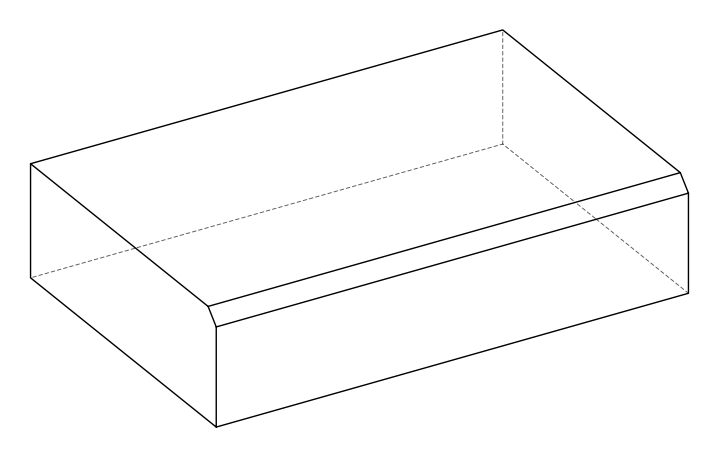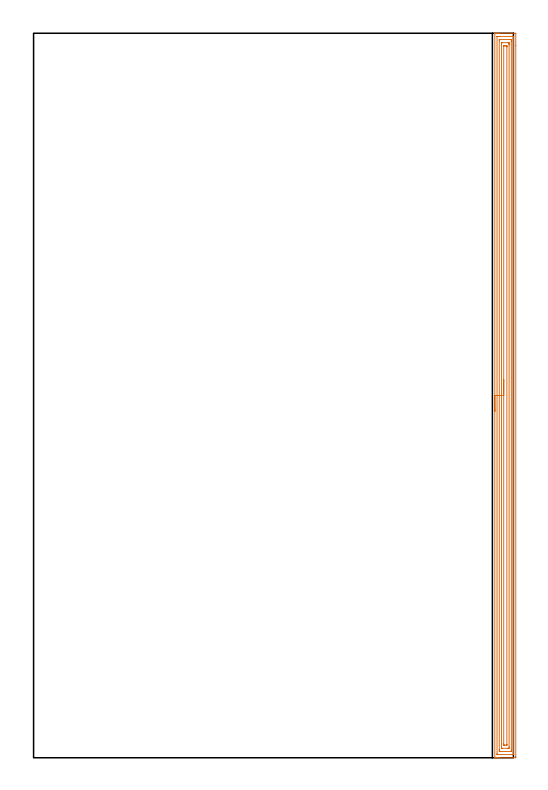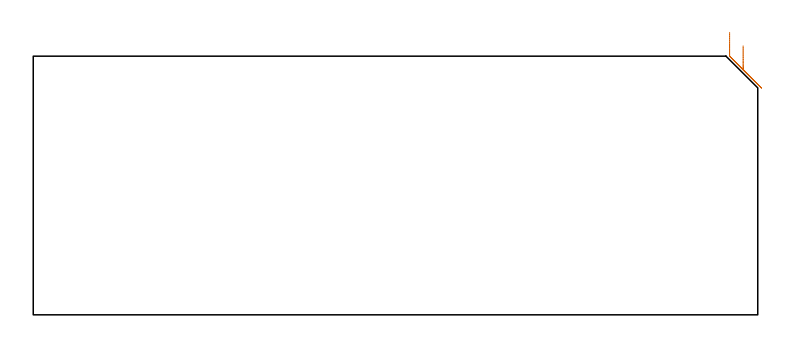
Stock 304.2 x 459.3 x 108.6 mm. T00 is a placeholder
(PLAN: 1 operations, 0 tool changes, 18.6 min)
(1 AREA_MILL | FG_CHAMFER_SURFACE | UGT0205_001 | 18.64 min | 40614 mm3)
(TOOL UGT0205_001 | Chamfer Mill 20 x 3 x 45 deg. | D20 FL50 Z2)
(OP 1 AREA_MILL)
G17 G21 G94 G90
T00 M6
G54
G17 G0 G90 X292.4 Y219.65 S1061 M3
G43 Z118.6 H0
G94 G1 Y219.688 Z117.728 F250.
Y219.802 Z116.863
Y219.991 Z116.012
Y220.253 Z115.18
Y220.587 Z114.374
Y220.99 Z113.6
Y221.458 Z112.864
Y221.99 Z112.172
Y222.579 Z111.529
Y223.222 Z110.939
Y223.914 Z110.408
Y224.65 Z109.94
Y225.424 Z109.537
Y226.23 Z109.203
Y227.062 Z108.941
Y227.913 Z108.752
Y228.778 Z108.638
Y229.65 Z108.6
Y459.134
X292.403 Y459.292 Z108.588
X292.41 Y459.294 Z108.581
X292.749 Y459.3 Z108.251
X293.098 Z107.902
X293.753 Z107.242
X294.964 Z106.033
X295.519 Z105.475
X305.23 Z95.768
X305.509 Y459.298 Z95.488
X305.692 Y459.29 Z95.306
X305.699 Y459.106 Z95.299
X305.7 Y451.53 Z95.3
Y0.612
X305.696 Y0.191 Z95.302
X305.692 Y0.01 Z95.306
X305.507 Y0. Z95.49
X295.519 Z105.475
X294.964 Z106.033
X294.636 Z106.36
X294.081 Z106.915
X293.753 Z107.242
X293.098 Z107.902
X292.749 Z108.25
X292.411 Z108.58
X292.403 Y0.007 Z108.588
X292.4 Y0.166 Z108.6
Y229.65
X293.814 Z107.186
X293.815 Y457.11 Z107.185
X293.816 Y457.213 Z107.184
X293.819 Y457.264 Z107.181
X293.82 Y457.283 Z107.18
X293.85 Y457.29 Z107.15
X294.245 Y457.298 Z106.755
X294.636 Y457.299 Z106.364
X295.125 Y457.3 Z105.875
X303.464 Y457.299 Z97.536
X303.956 Y457.297 Z97.044
X304.177 Y457.29 Z96.823
X304.279 Y457.281 Z96.721
X304.285 Y456.965 Z96.715
Y456.902
Y2.19
X304.284 Y2.086 Z96.716
X304.282 Y2.035 Z96.718
X304.28 Y2.017 Z96.72
X304.25 Y2.01 Z96.75
X303.855 Y2.002 Z97.145
X303.464 Y2.001 Z97.536
X302.975 Y2. Z98.025
X294.636 Y2.001 Z106.364
X294.144 Y2.003 Z106.856
X293.923 Y2.01 Z107.077
X293.821 Y2.019 Z107.179
X293.815 Y2.335 Z107.185
Y2.398
X293.814 Y229.65 Z107.186
X295.228 Z105.772
X295.229 Y454.517 Z105.771
X295.231 Y455.116 Z105.769
X295.233 Y455.262 Z105.767
X295.235 Y455.29 Z105.765
X295.277 Y455.294 Z105.723
X295.338 Y455.299 Z105.662
X302.4 Y455.3 Z98.6
X302.581 Y455.297 Z98.419
X302.763 Y455.29 Z98.237
X302.865 Y455.283 Z98.135
X302.868 Y455.214 Z98.132
X302.87 Y455.116 Z98.13
X302.871 Y454.823 Z98.129
X302.872 Y454.223 Z98.128
X302.871 Y4.783 Z98.129
X302.869 Y4.184 Z98.131
X302.867 Y4.038 Z98.133
X302.865 Y4.01 Z98.135
X302.823 Y4.005 Z98.177
X302.762 Y4.001 Z98.238
X295.7 Y4. Z105.3
X295.519 Y4.003 Z105.481
X295.337 Y4.01 Z105.663
X295.235 Y4.017 Z105.765
X295.232 Y4.086 Z105.768
X295.23 Y4.184 Z105.77
X295.229 Y4.477 Z105.771
X295.228 Y5.077 Z105.772
Y229.65
X296.643 Z104.357
X296.644 Y452.437 Z104.356
X296.648 Y453.081 Z104.352
X296.652 Y453.29 Z104.348
X297.314 Y453.3 Z103.686
X300.846 Z100.154
X301.248 Y453.294 Z99.752
X301.442 Y453.29 Z99.558
X301.45 Y453.18 Z99.55
X301.456 Y452.683 Z99.544
X301.457 Y452.437 Z99.543
Y451.788
Y6.863
X301.452 Y6.219 Z99.548
X301.448 Y6.01 Z99.552
X300.786 Y6. Z100.214
X297.254 Z103.746
X296.852 Y6.006 Z104.148
X296.658 Y6.01 Z104.342
X296.65 Y6.12 Z104.35
X296.644 Y6.617 Z104.356
X296.643 Y8.649 Z104.357
Y229.65
X298.057 Z102.943
Y450.875
X298.059 Y451.098 Z102.941
X298.062 Y451.246 Z102.938
X298.064 Y451.292 Z102.936
X298.068 Y451.294 Z102.932
X298.087 Y451.297 Z102.913
X298.167 Y451.299 Z102.833
X299.292 Y451.3 Z101.708
X299.933 Y451.296 Z101.067
X300.023 Y451.293 Z100.977
X300.032 Y451.291 Z100.968
X300.036 Y451.253 Z100.964
X300.04 Y451.135 Z100.96
X300.042 Y450.986 Z100.958
X300.043 Y450.763 Z100.957
Y450.651
Y8.425
X300.041 Y8.202 Z100.959
X300.038 Y8.054 Z100.962
X300.036 Y8.008 Z100.964
X300.032 Y8.006 Z100.968
X300.013 Y8.003 Z100.987
X299.933 Y8.001 Z101.067
X298.808 Y8. Z102.192
X298.167 Y8.004 Z102.833
X298.077 Y8.007 Z102.923
X298.068 Y8.008 Z102.932
X298.064 Y8.047 Z102.936
X298.06 Y8.165 Z102.94
X298.058 Y8.314 Z102.942
X298.057 Y8.76 Z102.943
Y229.65
Y230.522 Z102.981
Y231.386 Z103.095
Y232.238 Z103.284
Y233.07 Z103.546
Y233.876 Z103.88
Y234.65 Z104.283
Y235.386 Z104.752
Y236.078 Z105.283
Y236.721 Z105.872
Y237.31 Z106.515
Y237.841 Z107.207
Y238.31 Z107.943
Y238.713 Z108.717
Y239.047 Z109.523
Y239.309 Z110.355
Y239.498 Z111.207
Y239.612 Z112.072
Y239.65 Z112.943
G0 Z118.6
M5
M2
